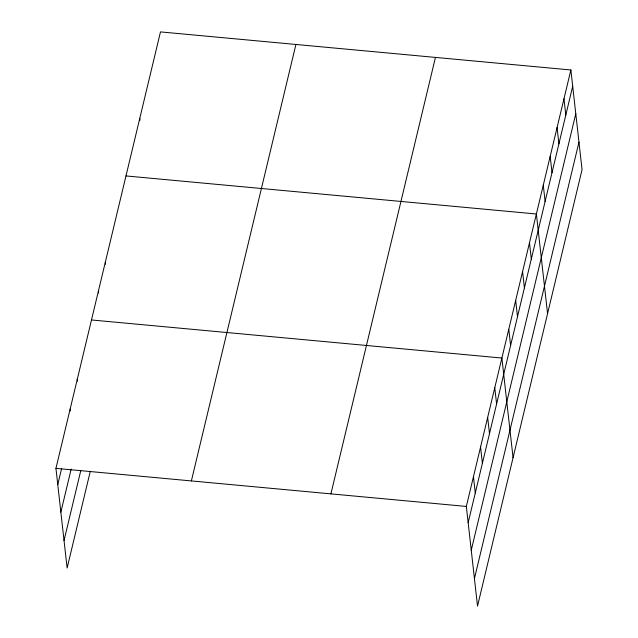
<?xml version="1.0" encoding="UTF-8"?>
<svg xmlns="http://www.w3.org/2000/svg" width="638" height="638" viewBox="0 0 638 638"><rect width="100%" height="100%" fill="white"/><g stroke="black" fill="none" stroke-linecap="round" stroke-linejoin="round"><path stroke-width="0.96" d="M90.285 471.33L67.126 568.027L55.945 468.364L160.481 31.9L570.874 69.973L582.055 169.636L477.519 606.1L466.338 506.436L570.874 69.973M57.763 484.625L61.663 468.348M60.857 512.147L71.169 469.066M64.031 540.506L80.771 470.613M191.376 480.924L295.912 44.461M330.907 493.876L435.451 57.404M468.164 522.697L572.701 86.234M471.251 550.219L575.787 113.755M474.433 578.578L578.969 142.114M125.981 175.936L536.383 214.001L547.563 313.673M91.489 319.965L501.883 358.038L513.064 457.701M55.945 468.364L466.338 506.436M563.976 98.778L565.802 115.039M557.078 127.584L558.904 143.845M550.179 156.39L552.006 172.651M543.281 185.195L545.107 201.456M529.484 242.815L531.302 259.068M522.578 271.621L524.404 287.882M515.679 300.426L517.506 316.687M508.781 329.232L510.607 345.493M494.777 387.721L496.595 403.974M487.663 417.396L489.49 433.657M480.558 447.079L482.384 463.34M473.452 476.753L475.27 493.015M139.786 118.317L139.993 120.231M105.286 262.354L105.501 264.268M98.388 291.159L98.603 293.073M77.27 379.323L77.485 381.237M70.156 409.006L70.371 410.92"/></g></svg>
